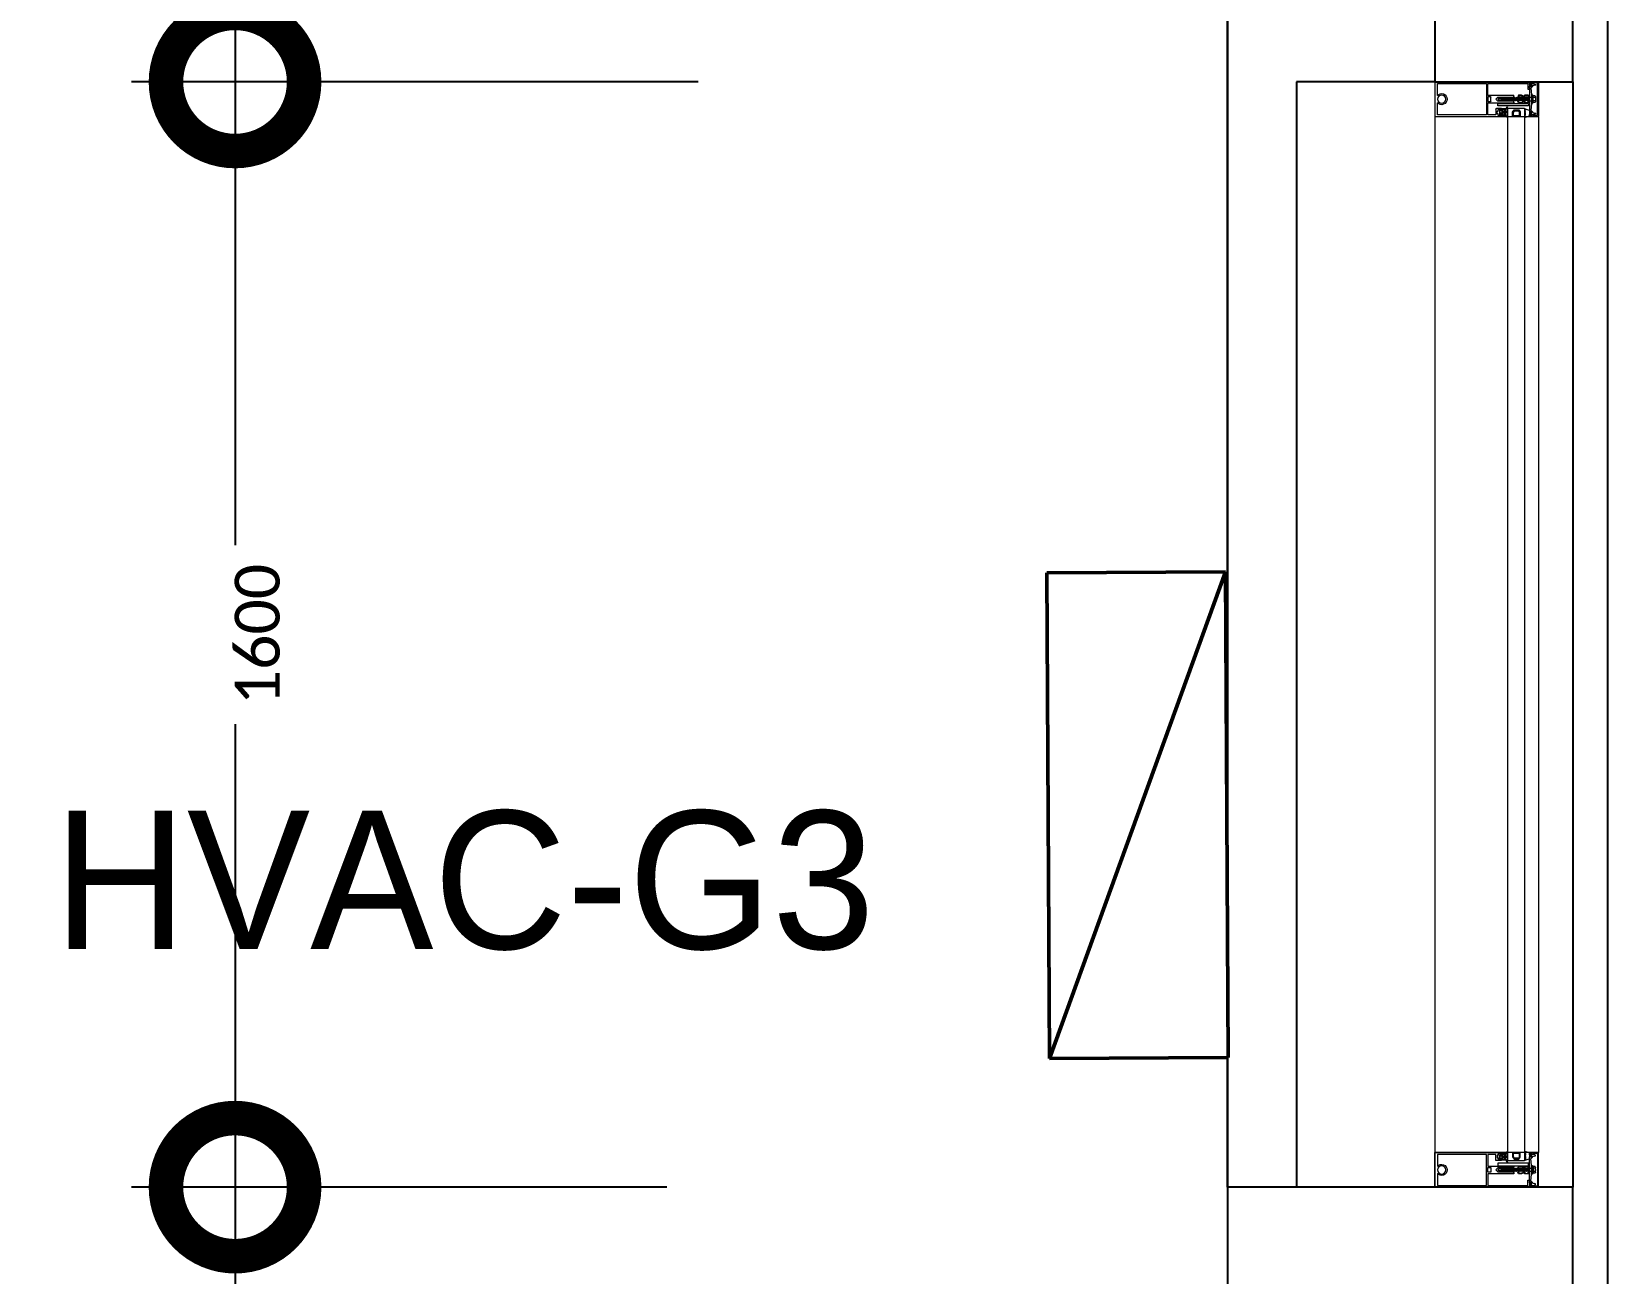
# Model space of a CAD drawing. Header units: metres. Extents: x 22.6 to 101.3, y 9.4 to 67.4.
# Drawn here: x 70.813 to 73.094, y 17.272 to 19.07 of the extents above; entities that cross this region are included whole.
import ezdxf

# ---------------------------------------------------------------- set-up
doc = ezdxf.new("R2010")
doc.units = ezdxf.units.M
doc.linetypes.add('ECG_Line-Ptrn-Sold', pattern=[9144.001, 9144, -0.001])
for name, color, linetype in [('00', 252, 'Continuous'), ('HVAC', 1, 'Continuous'), ('LIGHTING', 1, 'Continuous')]:
    doc.layers.add(name, color=color, linetype=linetype)
for name, color, linetype, lineweight in [('A-DIM', 7, 'Continuous', 5), ('A-ELEV', 1, 'ECG_Line-Ptrn-Sold', 9), ('A-HATCH', 1, 'Continuous', 9), ('A-WALL', 6, 'ECG_Line-Ptrn-Sold', 50), ('A-WIN', 4, 'ECG_Line-Ptrn-Sold', 5)]:
    doc.layers.add(name, color=color, linetype=linetype, lineweight=lineweight)
doc.styles.add('Calibri', font='calibri.ttf', dxfattribs={"height": 0.212639})
doc.dimstyles.new('ECG_Dimn-Detl-100', dxfattribs={"dimscale": 0.3048, "dimtxt": 0.25, "dimasz": 1.312336, "dimexe": 0.492126, "dimexo": 0.0625, "dimgap": 0, "dimtad": 1, "dimdec": 0, "dimlfac": 1000, "dimzin": 0, "dimdsep": 46, "dimtxsty": 'Calibri', "dimblk1": 'DOTSMALL', "dimblk2": 'DOTSMALL', "dimsah": 1, "dimcen": 0.09, "dimdle": 0.492126, "dimazin": 0, "dimtfac": 1, "dimtdec": 4, "dimtix": 1, "dimtmove": 0, "dimatfit": 3, "dimfxl": 0.492126, "dimfxlon": 1, "dimtvp": 1, "dimtolj": 1, "dimtzin": 0, "dimarcsym": 2})

# ---------------------------------------------------------------- blocks, each defined once
blk = doc.blocks.new('Rectangular Mullion - ECG-LEFT-END-MULION-DETAIL-2110308-GROUND FLOOR PLAN')
at = {"layer": 'A-ELEV'}
for p, q in [((72.8439, 18.9473), (72.8439, 17.4473)), ((72.9499, 18.9473), (72.9739, 18.9473)), ((72.9499, 17.4473), (72.9499, 18.9473)), ((72.9739, 18.9473), (72.9739, 17.4473)), ((72.9939, 18.9473), (72.9939, 17.4473)), ((72.9739, 17.4473), (72.9499, 17.4473))]:
    blk.add_line(p, q, dxfattribs=at)
blk = doc.blocks.new('Rectangular Mullion - ECG-RIGHT-END-MULION-PROFIL-1987638-GROUND FLOOR PLAN')
at = {"layer": 'A-HATCH'}
for p, q in [((-0.0299, 0.019), (-0.0299, 0.031)), ((-0.0049, 0.032), (-0.0289, 0.032)), ((-0.0284, 0.03), (-0.0284, 0.0245)), ((-0.0279, 0.0305), (-0.0049, 0.0305)), ((-0.0263, 0.028), (-0.0277, 0.0244)), ((-0.0252, 0.028), (-0.0263, 0.028)), ((-0.0243, 0.0236), (-0.0253, 0.0264)), ((-0.0246, 0.0266), (-0.0252, 0.028)), ((-0.0231, 0.0236), (-0.0243, 0.0236)), ((-0.0213, 0.0218), (-0.0231, 0.0236)), ((-0.0113, 0.0223), (-0.0113, 0.0234)), ((-0.0113, 0.0234), (0.0014, 0.0234)), ((-0.01, 0.0234), (-0.01, 0.0245)), ((-0.01, 0.0245), (0.0002, 0.0245)), ((0.0002, 0.0234), (-0.01, 0.0234)), ((-0.0096, 0.0275), (-0.0096, 0.0245)), ((-0.0015, 0.0277), (-0.0084, 0.0277)), ((-0.0072, 0.0275), (-0.0072, 0.0245)), ((0.0191, 0.032), (-0.0049, 0.032)), ((-0.0049, 0.0305), (0.0181, 0.0305)), ((-0.0027, 0.0275), (-0.0027, 0.0245)), ((-0.0003, 0.0275), (-0.0003, 0.0245)), ((0.0002, 0.0245), (0.0002, 0.0234)), ((0.0014, 0.0234), (0.0014, 0.0223)), ((0.0132, 0.0236), (0.0115, 0.0218)), ((0.0144, 0.0236), (0.0132, 0.0236)), ((0.0155, 0.0264), (0.0144, 0.0236)), ((0.0153, 0.028), (0.0148, 0.0266)), ((0.0165, 0.028), (0.0153, 0.028)), ((0.0178, 0.0244), (0.0165, 0.028)), ((0.0186, 0.03), (0.0186, 0.0245)), ((0.0201, 0.019), (0.0201, 0.031)), ((-0.0297, 0.0186), (-0.0315, 0.0129)), ((-0.0309, 0.0126), (-0.0292, 0.014)), ((-0.029, 0.019), (-0.0299, 0.019)), ((-0.0265, 0.019), (-0.0297, 0.019)), ((-0.0234, 0.0056), (-0.0292, 0.0056)), ((-0.0292, -0.0036), (-0.0292, 0.0056)), ((-0.0283, 0.004), (-0.0292, 0.004)), ((-0.0292, 0.004), (-0.0292, -0.0036)), ((-0.0284, 0.0225), (-0.029, 0.019)), ((-0.0282, 0.0224), (-0.0288, 0.019)), ((-0.0288, 0.019), (-0.0271, 0.019)), ((-0.0285, 0.0139), (-0.0282, 0.0126)), ((-0.0283, 0.0048), (-0.024, 0.0048)), ((-0.0283, 0.0048), (-0.0283, 0.004)), ((-0.024, 0.0048), (-0.0283, 0.0048)), ((-0.0277, 0.0126), (-0.0273, 0.0139)), ((-0.0273, 0.021), (-0.0263, 0.022)), ((-0.0273, 0.02), (-0.0273, 0.021)), ((-0.0265, 0.0213), (-0.0271, 0.0207)), ((-0.0267, 0.0139), (-0.0264, 0.0126)), ((-0.0265, 0.0203), (-0.0265, 0.019)), ((-0.0263, 0.022), (-0.0243, 0.022)), ((-0.0247, 0.0216), (-0.0258, 0.0216)), ((-0.0258, 0.0126), (-0.0255, 0.0139)), ((-0.0257, 0.0205), (-0.0257, 0.0185)), ((-0.025, 0.0139), (-0.0247, 0.0126)), ((-0.0247, 0.0185), (-0.0247, 0.0205)), ((-0.0243, 0.022), (-0.0233, 0.021)), ((-0.0241, 0.0126), (-0.0238, 0.0139)), ((-0.024, 0.0048), (-0.022, 0.0035)), ((-0.022, 0.0035), (-0.024, 0.0048)), ((-0.0233, 0.0207), (-0.0239, 0.0213)), ((-0.0239, 0.019), (-0.0239, 0.0203)), ((-0.0207, 0.019), (-0.0239, 0.019)), ((-0.0049, 0.019), (-0.0235, 0.019)), ((-0.0202, 0.0036), (-0.0234, 0.0056)), ((-0.0233, 0.021), (-0.0233, 0.02)), ((-0.0232, 0.0139), (-0.0228, 0.0126)), ((-0.0223, 0.0126), (-0.0219, 0.0139)), ((-0.022, 0.0035), (-0.022, -0.0032)), ((-0.022, -0.0032), (-0.022, 0.0035)), ((-0.0113, 0.022), (-0.0213, 0.021)), ((-0.0213, 0.021), (-0.0213, 0.0218)), ((-0.0213, 0.014), (-0.0196, 0.0126)), ((-0.019, 0.0129), (-0.0207, 0.0186)), ((-0.0202, -0.0031), (-0.0202, 0.0036)), ((-0.0202, -0.0012), (-0.0202, 0.0013)), ((-0.0145, 0.0175), (-0.0145, -0.0266)), ((-0.011, 0.0175), (-0.0145, 0.0175)), ((0.0014, 0.0223), (-0.0113, 0.0223)), ((-0.0049, 0.022), (-0.0113, 0.022)), ((-0.011, -0.0266), (-0.011, 0.0175)), ((-0.0079, 0.0183), (-0.0104, 0.0177)), ((-0.0104, 0.0177), (-0.0104, 0.0117)), ((-0.0086, 0.0117), (-0.0104, 0.0077)), ((-0.0104, 0.0117), (-0.0086, 0.0117)), ((-0.0104, 0.0077), (-0.0104, 0.0034)), ((-0.0104, 0.0034), (-0.0084, 0.0024)), ((-0.0098, 0.0167), (-0.0079, 0.0174)), ((-0.0098, 0.0127), (-0.0098, 0.0167)), ((-0.0079, 0.0122), (-0.0098, 0.0127)), ((-0.0096, 0.0069), (-0.0079, 0.0105)), ((-0.0096, 0.0041), (-0.0096, 0.0069)), ((-0.0084, 0.0035), (-0.0096, 0.0041)), ((-0.0084, 0.0024), (-0.0084, 0.0035)), ((-0.0079, 0.0174), (-0.0079, 0.0183)), ((-0.0079, 0.0105), (-0.0079, 0.0122)), ((-0.0077, 0.0177), (-0.0046, 0.0188)), ((-0.0022, 0.0175), (-0.0077, 0.0155)), ((-0.0022, 0.0154), (-0.0077, 0.0133)), ((-0.0022, 0.0132), (-0.0077, 0.0112)), ((-0.0022, 0.011), (-0.0077, 0.009)), ((-0.0022, 0.0096), (-0.0077, 0.0076)), ((-0.0022, 0.0074), (-0.0077, 0.0054)), ((-0.0022, 0.0052), (-0.0077, 0.0032)), ((-0.0022, 0.0031), (-0.0077, 0.0011)), ((-0.0022, 0.0007), (-0.0076, -0.0013)), ((-0.0073, 0.0181), (-0.0056, 0.0188)), ((-0.0056, 0.0188), (-0.0073, 0.0181)), ((-0.0027, 0.018), (-0.0073, 0.0159)), ((-0.0073, 0.0159), (-0.0027, 0.018)), ((-0.0027, 0.0158), (-0.0073, 0.0137)), ((-0.0073, 0.0137), (-0.0027, 0.0158)), ((-0.0027, 0.0136), (-0.0073, 0.0116)), ((-0.0073, 0.0116), (-0.0027, 0.0136)), ((-0.0027, 0.0114), (-0.0073, 0.0094)), ((-0.0073, 0.0094), (-0.0027, 0.0114)), ((-0.0027, 0.01), (-0.0073, 0.008)), ((-0.0073, 0.008), (-0.0027, 0.01)), ((-0.0027, 0.0079), (-0.0073, 0.0058)), ((-0.0073, 0.0058), (-0.0027, 0.0079)), ((-0.0027, 0.0057), (-0.0073, 0.0036)), ((-0.0073, 0.0036), (-0.0027, 0.0057)), ((-0.0027, 0.0035), (-0.0073, 0.0015)), ((-0.0073, 0.0015), (-0.0027, 0.0035)), ((-0.0027, 0.0012), (-0.0073, -0.0009)), ((-0.0073, -0.0009), (-0.0027, 0.0012)), ((-0.0072, 0.0223), (-0.0027, 0.0223)), ((-0.0072, 0.0188), (-0.0072, 0.0223)), ((-0.0072, 0.0188), (-0.0056, 0.0188)), ((-0.0027, 0.0188), (-0.0072, 0.0188)), ((-0.0027, 0.0171), (-0.0072, 0.0151)), ((-0.0072, 0.0151), (-0.003, 0.017)), ((-0.0027, 0.0149), (-0.0072, 0.0129)), ((-0.0072, 0.0129), (-0.003, 0.0148)), ((-0.0027, 0.0127), (-0.0072, 0.0107)), ((-0.0072, 0.0107), (-0.003, 0.0126)), ((-0.0027, 0.0106), (-0.0072, 0.0085)), ((-0.0072, 0.0085), (-0.003, 0.0104)), ((-0.0027, 0.0092), (-0.0072, 0.0071)), ((-0.0072, 0.0071), (-0.003, 0.009)), ((-0.0027, 0.007), (-0.0072, 0.005)), ((-0.0072, 0.005), (-0.003, 0.0068)), ((-0.0027, 0.0048), (-0.0072, 0.0028)), ((-0.0072, 0.0028), (-0.003, 0.0047)), ((-0.0027, 0.0026), (-0.0072, 0.0006)), ((-0.0072, 0.0006), (-0.003, 0.0025)), ((-0.0027, 0.0003), (-0.0072, -0.0017)), ((-0.0072, -0.0017), (-0.003, 0.0001)), ((-0.007, 0.0173), (-0.0037, 0.0188)), ((-0.0037, 0.0188), (-0.007, 0.0173)), ((-0.0056, 0.0188), (-0.0046, 0.0188)), ((0.0015, 0.022), (-0.0049, 0.022)), ((0.0137, 0.019), (-0.0049, 0.019)), ((-0.0046, 0.0188), (-0.0037, 0.0188)), ((-0.0037, 0.0188), (-0.0027, 0.0188)), ((-0.0027, 0.0223), (-0.0027, 0.0188)), ((-0.0018, 0.0174), (-0.0018, 0.0183)), ((-0.0018, 0.0183), (0.0007, 0.0177)), ((0.0001, 0.0167), (-0.0018, 0.0174)), ((-0.0018, 0.0122), (0.0001, 0.0127)), ((-0.0018, 0.0105), (-0.0018, 0.0122)), ((-0.0001, 0.0069), (-0.0018, 0.0105)), ((-0.0014, 0.0035), (-0.0001, 0.0041)), ((-0.0014, 0.0024), (-0.0014, 0.0035)), ((0.0007, 0.0034), (-0.0014, 0.0024)), ((-0.0011, 0.0117), (0.0007, 0.0077)), ((0.0007, 0.0117), (-0.0011, 0.0117)), ((-0.0001, 0.0041), (-0.0001, 0.0069)), ((0.0001, 0.0127), (0.0001, 0.0167)), ((0.0007, 0.0177), (0.0007, 0.0117)), ((0.0007, 0.0077), (0.0007, 0.0034)), ((0.0115, 0.021), (0.0015, 0.022)), ((0.0098, 0.0167), (0.0098, 0.019)), ((0.0176, 0.0167), (0.0098, 0.0167)), ((0.0109, 0.019), (0.0141, 0.019)), ((0.0115, 0.0218), (0.0115, 0.021)), ((0.0145, 0.022), (0.0135, 0.021)), ((0.0135, 0.0207), (0.0141, 0.0213)), ((0.0135, 0.021), (0.0135, 0.02)), ((0.0141, 0.019), (0.0141, 0.0203)), ((0.0165, 0.022), (0.0145, 0.022)), ((0.0148, 0.0216), (0.0159, 0.0216)), ((0.0149, 0.0185), (0.0149, 0.0205)), ((0.0159, 0.0205), (0.0159, 0.0185)), ((0.0175, 0.021), (0.0165, 0.022)), ((0.0167, 0.0213), (0.0172, 0.0207)), ((0.0167, 0.0203), (0.0167, 0.019)), ((0.0167, 0.019), (0.0199, 0.019)), ((0.0175, 0.02), (0.0175, 0.021)), ((0.019, 0.019), (0.0176, 0.019)), ((0.0176, -0.041), (0.0176, 0.0167)), ((0.0184, 0.0224), (0.019, 0.019)), ((0.0185, 0.0225), (0.0192, 0.019)), ((0.0192, 0.019), (0.0201, 0.019)), ((0.0201, 0.019), (0.0201, -0.118)), ((-0.0304, -0.0129), (-0.0312, -0.0136)), ((-0.0295, -0.0142), (-0.0309, -0.0128)), ((-0.0299, -0.0213), (-0.0276, -0.0213)), ((-0.0299, -0.118), (-0.0299, -0.0213)), ((-0.0289, -0.0135), (-0.0295, -0.0142)), ((-0.0292, -0.0036), (-0.0292, -0.0053)), ((-0.0283, -0.0036), (-0.0292, -0.0036)), ((-0.0292, -0.0036), (-0.0283, -0.0036)), ((-0.0292, -0.0053), (-0.0238, -0.0053)), ((-0.027, -0.0198), (-0.0285, -0.0213)), ((-0.0284, -0.0152), (-0.0277, -0.0145)), ((-0.0261, -0.0151), (-0.0284, -0.0175)), ((-0.0284, -0.0152), (-0.0269, -0.0168)), ((-0.0284, -0.0213), (-0.0284, -0.0152)), ((-0.0284, -0.0175), (-0.0276, -0.0183)), ((-0.0276, -0.0183), (-0.0284, -0.0191)), ((-0.0284, -0.0191), (-0.025, -0.0225)), ((-0.0269, -0.0213), (-0.0284, -0.0213)), ((-0.0284, -0.0225), (-0.0284, -0.0263)), ((-0.0269, -0.0225), (-0.0284, -0.0225)), ((-0.0283, -0.0044), (-0.0283, -0.0036)), ((-0.0283, -0.0036), (-0.0283, -0.0044)), ((-0.024, -0.0044), (-0.0283, -0.0044)), ((-0.0283, -0.0044), (-0.024, -0.0044)), ((-0.0278, -0.0225), (-0.0269, -0.0225)), ((-0.0269, -0.0241), (-0.0278, -0.0225)), ((-0.0276, -0.0196), (-0.0276, -0.0171)), ((-0.0276, -0.0213), (-0.0269, -0.022)), ((-0.0274, -0.0225), (-0.0258, -0.0241)), ((-0.0273, -0.0168), (-0.0249, -0.0168)), ((-0.0248, -0.0198), (-0.0273, -0.0198)), ((-0.0272, -0.0151), (-0.0254, -0.0151)), ((-0.0269, -0.022), (-0.0248, -0.0198)), ((-0.0269, -0.0225), (-0.0269, -0.0213)), ((-0.025, -0.0225), (-0.0267, -0.0241)), ((-0.0258, -0.0151), (-0.0228, -0.0181)), ((-0.0229, -0.0141), (-0.0256, -0.0168)), ((-0.0255, -0.0198), (-0.0241, -0.0213)), ((-0.0225, -0.0168), (-0.025, -0.0144)), ((-0.0217, -0.0151), (-0.0246, -0.018)), ((-0.0246, -0.0171), (-0.0246, -0.0196)), ((-0.0246, -0.0185), (-0.0214, -0.0217)), ((-0.0241, -0.0213), (-0.0226, -0.0198)), ((-0.022, -0.0032), (-0.024, -0.0044)), ((-0.024, -0.0044), (-0.022, -0.0032)), ((-0.0238, -0.0053), (-0.0202, -0.0031)), ((-0.0221, -0.0151), (-0.0232, -0.0139)), ((-0.0228, -0.0171), (-0.0228, -0.0196)), ((-0.0226, -0.0198), (-0.0201, -0.0198)), ((-0.0201, -0.0168), (-0.0225, -0.0168)), ((-0.0204, -0.0198), (-0.0223, -0.0217)), ((-0.0207, -0.0225), (-0.0223, -0.0241)), ((-0.0202, -0.0151), (-0.0221, -0.0151)), ((-0.022, -0.0151), (-0.0203, -0.0168)), ((-0.0214, -0.022), (-0.0207, -0.0213)), ((-0.0214, -0.0213), (-0.0214, -0.0225)), ((-0.019, -0.0213), (-0.0214, -0.0213)), ((-0.0199, -0.0225), (-0.0214, -0.0225)), ((-0.0206, -0.0225), (-0.0214, -0.0241)), ((-0.0214, -0.0225), (-0.0207, -0.0225)), ((-0.0174, -0.013), (-0.0213, -0.0168)), ((-0.0197, -0.0213), (-0.0211, -0.0198)), ((-0.0207, -0.0213), (-0.0184, -0.0213)), ((-0.0201, -0.0149), (-0.019, -0.016)), ((-0.0199, -0.0263), (-0.0199, -0.0225)), ((-0.019, -0.0167), (-0.0198, -0.0176)), ((-0.0198, -0.0196), (-0.0198, -0.0171)), ((-0.0198, -0.0173), (-0.019, -0.0182)), ((-0.019, -0.0184), (-0.0198, -0.0192)), ((-0.0198, -0.0189), (-0.019, -0.0198)), ((-0.019, -0.0205), (-0.0197, -0.0213)), ((-0.019, -0.0138), (-0.0183, -0.0145)), ((-0.019, -0.0151), (-0.019, -0.0213)), ((-0.0184, -0.0213), (-0.0184, -0.0288)), ((-0.0168, -0.0138), (-0.0174, -0.013)), ((-0.009, -0.0033), (-0.0104, -0.0033)), ((-0.0104, -0.0033), (-0.0088, -0.0033)), ((-0.0104, -0.041), (-0.0104, -0.0033)), ((-0.0088, -0.0033), (-0.0078, -0.0043)), ((-0.0022, -0.0036), (-0.0078, -0.0057)), ((-0.0078, -0.0043), (-0.0078, -0.0266)), ((-0.0022, -0.0071), (-0.0078, -0.0092)), ((-0.0022, -0.0093), (-0.0078, -0.0113)), ((-0.0022, -0.0115), (-0.0078, -0.0135)), ((-0.0022, -0.0137), (-0.0078, -0.0157)), ((-0.0022, -0.0158), (-0.0078, -0.0179)), ((-0.0022, -0.018), (-0.0078, -0.02)), ((-0.0023, -0.0015), (-0.0077, -0.0035)), ((-0.0027, -0.001), (-0.0073, -0.0031)), ((-0.0073, -0.0031), (-0.0027, -0.001)), ((-0.0027, -0.0032), (-0.0073, -0.0053)), ((-0.0073, -0.0053), (-0.0027, -0.0032)), ((-0.0073, -0.0074), (-0.0027, -0.0054)), ((-0.0027, -0.0054), (-0.0073, -0.0074)), ((-0.0027, -0.0067), (-0.0073, -0.0087)), ((-0.0073, -0.0087), (-0.0027, -0.0067)), ((-0.0027, -0.0089), (-0.0073, -0.0109)), ((-0.0073, -0.0109), (-0.0027, -0.0089)), ((-0.0027, -0.011), (-0.0073, -0.0131)), ((-0.0073, -0.0131), (-0.0027, -0.011)), ((-0.0027, -0.0132), (-0.0073, -0.0153)), ((-0.0073, -0.0153), (-0.0027, -0.0132)), ((-0.0027, -0.0154), (-0.0073, -0.0174)), ((-0.0073, -0.0174), (-0.0027, -0.0154)), ((-0.0027, -0.0176), (-0.0073, -0.0196)), ((-0.0073, -0.0196), (-0.0027, -0.0176)), ((-0.0027, -0.0019), (-0.0072, -0.0039)), ((-0.0072, -0.0039), (-0.003, -0.002)), ((-0.0027, -0.0041), (-0.0072, -0.0061)), ((-0.0072, -0.0061), (-0.0031, -0.0042)), ((-0.0027, -0.0054), (-0.0072, -0.0074)), ((-0.0072, -0.0074), (-0.003, -0.0055)), ((-0.0027, -0.0076), (-0.0072, -0.0096)), ((-0.0072, -0.0096), (-0.003, -0.0077)), ((-0.0027, -0.0097), (-0.0072, -0.0118)), ((-0.0072, -0.0118), (-0.003, -0.0099)), ((-0.0027, -0.0119), (-0.0072, -0.0139)), ((-0.0072, -0.0139), (-0.003, -0.012)), ((-0.0027, -0.0141), (-0.0072, -0.0161)), ((-0.0072, -0.0161), (-0.003, -0.0142)), ((-0.0027, -0.0163), (-0.0072, -0.0183)), ((-0.0072, -0.0183), (-0.003, -0.0164)), ((-0.0027, -0.0184), (-0.0072, -0.0205)), ((-0.0072, -0.0205), (-0.0032, -0.0186)), ((-0.0069, -0.0216), (-0.0027, -0.0197)), ((-0.0027, -0.0197), (-0.0069, -0.0216)), ((-0.0067, -0.0218), (-0.0067, -0.0249)), ((-0.0022, -0.0202), (-0.0066, -0.0218)), ((-0.0066, -0.0218), (-0.0053, -0.0218)), ((-0.0053, -0.0218), (-0.0027, -0.0206)), ((-0.0053, -0.0218), (-0.003, -0.0207)), ((-0.003, -0.0218), (-0.0053, -0.0218)), ((-0.003, -0.0249), (-0.003, -0.0218)), ((-0.0019, -0.0042), (-0.001, -0.0033)), ((-0.0019, -0.0266), (-0.0019, -0.0042)), ((-0.001, -0.0033), (0.0006, -0.0033)), ((0, -0.0033), (-0.001, -0.0033)), ((-0.001, -0.0033), (0.0006, -0.0033)), ((0.0006, -0.0033), (0.0006, -0.041)), ((-0.0284, -0.0263), (-0.0262, -0.0263)), ((-0.0274, -0.0298), (-0.0274, -0.041)), ((-0.0194, -0.0298), (-0.0274, -0.0298)), ((-0.0274, -0.041), (-0.0104, -0.041)), ((-0.0274, -0.043), (-0.0274, -0.114)), ((0.0176, -0.043), (-0.0274, -0.043)), ((-0.0243, -0.0241), (-0.0269, -0.0241)), ((-0.0262, -0.0263), (-0.0262, -0.0278)), ((-0.0262, -0.0278), (-0.0222, -0.0278)), ((-0.0247, -0.023), (-0.0236, -0.0241)), ((-0.0234, -0.023), (-0.0245, -0.0241)), ((-0.0214, -0.0241), (-0.0243, -0.0241)), ((-0.0225, -0.023), (-0.0214, -0.0241)), ((-0.0222, -0.0263), (-0.0199, -0.0263)), ((-0.0222, -0.0278), (-0.0222, -0.0263)), ((-0.0145, -0.0266), (-0.011, -0.0266)), ((-0.0084, -0.041), (-0.0084, -0.0372)), ((-0.0049, -0.041), (-0.0084, -0.041)), ((-0.0079, -0.0367), (-0.0019, -0.0367)), ((-0.0078, -0.0266), (-0.0049, -0.0295)), ((-0.0067, -0.0249), (-0.0049, -0.0266)), ((-0.0049, -0.0266), (-0.003, -0.0249)), ((-0.0049, -0.0295), (-0.0019, -0.0266)), ((-0.0014, -0.041), (-0.0049, -0.041)), ((-0.0014, -0.0372), (-0.0014, -0.041)), ((0.0006, -0.041), (0.0176, -0.041)), ((0.0176, -0.114), (0.0176, -0.043)), ((-0.0274, -0.114), (-0.0102, -0.114)), ((0.0003, -0.114), (0.0176, -0.114)), ((0.0201, -0.118), (-0.0299, -0.118))]:
    blk.add_line(p, q, dxfattribs=at)
blk.add_circle((-0.0049, -0.108), 0.006, dxfattribs=at)
for centre, radius, start, end in [((-0.0289, 0.031), 0.001, 90, 180), ((-0.0289, 0.031), 0.001, 90, 180), ((-0.0279, 0.03), 0.0005, 90, 180), ((-0.0284, 0.0235), 0.001, 270.9838, 90), ((-0.0283, 0.0235), 0.0011, 275.2327, 53.27), ((-0.0084, 0.0241), 0.00359, 70.3614, 109.6386), ((-0.0049, 0.0157), 0.012, 79.2883, 100.7117), ((-0.0015, 0.0241), 0.00359, 70.3614, 109.6386), ((0.0185, 0.0235), 0.0011, 126.73, 264.7673), ((0.0186, 0.0235), 0.001, 90, 269.0162), ((0.0181, 0.03), 0.0005, 0, 90), ((0.0191, 0.031), 0.001, 0, 90), ((0.0191, 0.031), 0.001, 0, 90), ((-0.0258, 0.0206), 0.001, 90, 135), ((-0.0247, 0.0206), 0.001, 45, 90), ((0.0148, 0.0206), 0.001, 90, 135), ((0.0159, 0.0206), 0.001, 45, 90), ((-0.0317, -0.018), 0.0044, 40.1603, 86.9533), ((-0.0315, -0.018), 0.00517, 33.5368, 87.4446), ((-0.0237, -0.0155), 0.00171, 90, 164.9371), ((-0.0237, -0.0155), 0.00171, 15.0629, 90), ((-0.0159, -0.018), 0.00517, 90.2452, 146.4632), ((-0.0157, -0.018), 0.0044, 93.0467, 138.4555), ((-0.0005, -0.0259), 0.00439, 124.4715, 188.599), ((-0.0194, -0.0288), 0.001, 270, 0), ((-0.0079, -0.0372), 0.0005, 90, 180), ((-0.0019, -0.0372), 0.0005, 360, 90), ((-0.0049, -0.108), 0.008, 311.4096, 228.5904)]:
    blk.add_arc(centre, radius, start, end, dxfattribs=at)
blk = doc.blocks.new('Rectangular Mullion - ECG-RIGHT-END-MULION-DETAIL-3268372-GROUND FLOOR PLAN')
at = {"layer": 'A-WIN'}
for p, q in [((-0.05, 0.012), (-0.05, 0.032)), ((-0.05, 0.032), (0, 0.032)), ((0, 0.032), (0, -0.118)), ((-0.038, 0.012), (-0.05, 0.012)), ((-0.038, -0.012), (-0.038, 0.012)), ((-0.05, -0.118), (-0.05, -0.012)), ((-0.05, -0.012), (-0.038, -0.012)), ((0, -0.118), (-0.05, -0.118))]:
    blk.add_line(p, q, dxfattribs=at)
blk = doc.blocks.new('Rectangular Mullion - ECG-LEFT-END-MULION-PROFIL-1987639-GROUND FLOOR PLAN')
at = {"layer": 'A-HATCH'}
for p, q in [((-0.0201, 0.019), (-0.0201, 0.031)), ((-0.0191, 0.032), (0.0049, 0.032)), ((-0.0186, 0.03), (-0.0186, 0.0245)), ((0.0049, 0.0305), (-0.0181, 0.0305)), ((-0.0178, 0.0244), (-0.0165, 0.028)), ((-0.0165, 0.028), (-0.0153, 0.028)), ((-0.0155, 0.0264), (-0.0144, 0.0236)), ((-0.0153, 0.028), (-0.0148, 0.0266)), ((-0.0144, 0.0236), (-0.0132, 0.0236)), ((-0.0132, 0.0236), (-0.0115, 0.0218)), ((-0.0014, 0.0234), (-0.0014, 0.0223)), ((0.0113, 0.0234), (-0.0014, 0.0234)), ((-0.0002, 0.0245), (-0.0002, 0.0234)), ((0.01, 0.0245), (-0.0002, 0.0245)), ((-0.0002, 0.0234), (0.01, 0.0234)), ((0.0003, 0.0275), (0.0003, 0.0245)), ((0.0015, 0.0277), (0.0084, 0.0277)), ((0.0027, 0.0275), (0.0027, 0.0245)), ((0.0049, 0.032), (0.0289, 0.032)), ((0.0279, 0.0305), (0.0049, 0.0305)), ((0.0072, 0.0275), (0.0072, 0.0245)), ((0.0096, 0.0275), (0.0096, 0.0245)), ((0.01, 0.0234), (0.01, 0.0245)), ((0.0113, 0.0223), (0.0113, 0.0234)), ((0.0213, 0.0218), (0.0231, 0.0236)), ((0.0231, 0.0236), (0.0243, 0.0236)), ((0.0243, 0.0236), (0.0253, 0.0264)), ((0.0246, 0.0266), (0.0252, 0.028)), ((0.0252, 0.028), (0.0263, 0.028)), ((0.0263, 0.028), (0.0277, 0.0244)), ((0.0284, 0.03), (0.0284, 0.0245)), ((0.0299, 0.019), (0.0299, 0.031)), ((-0.0192, 0.019), (-0.0201, 0.019)), ((-0.0201, 0.019), (-0.0201, -0.118)), ((-0.0167, 0.019), (-0.0199, 0.019)), ((-0.0185, 0.0225), (-0.0192, 0.019)), ((-0.0184, 0.0224), (-0.019, 0.019)), ((-0.019, 0.019), (-0.0176, 0.019)), ((-0.0176, 0.0167), (-0.0098, 0.0167)), ((-0.0176, -0.041), (-0.0176, 0.0167)), ((-0.0175, 0.021), (-0.0165, 0.022)), ((-0.0175, 0.02), (-0.0175, 0.021)), ((-0.0167, 0.0213), (-0.0172, 0.0207)), ((-0.0167, 0.0203), (-0.0167, 0.019)), ((-0.0165, 0.022), (-0.0145, 0.022)), ((-0.0148, 0.0216), (-0.0159, 0.0216)), ((-0.0159, 0.0205), (-0.0159, 0.0185)), ((-0.0149, 0.0185), (-0.0149, 0.0205)), ((-0.0145, 0.022), (-0.0135, 0.021)), ((-0.0135, 0.0207), (-0.0141, 0.0213)), ((-0.0141, 0.019), (-0.0141, 0.0203)), ((-0.0109, 0.019), (-0.0141, 0.019)), ((-0.0137, 0.019), (0.0049, 0.019)), ((-0.0135, 0.021), (-0.0135, 0.02)), ((-0.0115, 0.021), (-0.0015, 0.022)), ((-0.0115, 0.0218), (-0.0115, 0.021)), ((-0.0098, 0.0167), (-0.0098, 0.019)), ((-0.0015, 0.022), (0.0049, 0.022)), ((-0.0014, 0.0223), (0.0113, 0.0223)), ((0.0018, 0.0183), (-0.0007, 0.0177)), ((-0.0007, 0.0177), (-0.0007, 0.0117)), ((0.0011, 0.0117), (-0.0007, 0.0077)), ((-0.0007, 0.0117), (0.0011, 0.0117)), ((-0.0007, 0.0077), (-0.0007, 0.0034)), ((-0.0007, 0.0034), (0.0014, 0.0024)), ((-0.0001, 0.0167), (0.0018, 0.0174)), ((-0.0001, 0.0127), (-0.0001, 0.0167)), ((0.0018, 0.0122), (-0.0001, 0.0127)), ((0.0001, 0.0069), (0.0018, 0.0105)), ((0.0001, 0.0041), (0.0001, 0.0069)), ((0.0014, 0.0035), (0.0001, 0.0041)), ((0.0014, 0.0024), (0.0014, 0.0035)), ((0.0018, 0.0174), (0.0018, 0.0183)), ((0.0018, 0.0105), (0.0018, 0.0122)), ((0.0022, 0.0175), (0.0077, 0.0155)), ((0.0022, 0.0154), (0.0077, 0.0133)), ((0.0022, 0.0132), (0.0077, 0.0112)), ((0.0022, 0.011), (0.0077, 0.009)), ((0.0022, 0.0096), (0.0077, 0.0076)), ((0.0022, 0.0074), (0.0077, 0.0054)), ((0.0022, 0.0052), (0.0077, 0.0032)), ((0.0022, 0.0031), (0.0077, 0.0011)), ((0.0022, 0.0007), (0.0076, -0.0013)), ((0.0027, 0.0223), (0.0027, 0.0188)), ((0.0072, 0.0223), (0.0027, 0.0223)), ((0.0027, 0.0188), (0.0072, 0.0188)), ((0.0037, 0.0188), (0.0027, 0.0188)), ((0.0027, 0.018), (0.0073, 0.0159)), ((0.0073, 0.0159), (0.0027, 0.018)), ((0.0027, 0.0171), (0.0072, 0.0151)), ((0.0027, 0.0158), (0.0073, 0.0137)), ((0.0073, 0.0137), (0.0027, 0.0158)), ((0.0027, 0.0149), (0.0072, 0.0129)), ((0.0027, 0.0136), (0.0073, 0.0116)), ((0.0073, 0.0116), (0.0027, 0.0136)), ((0.0027, 0.0127), (0.0072, 0.0107)), ((0.0027, 0.0114), (0.0073, 0.0094)), ((0.0073, 0.0094), (0.0027, 0.0114)), ((0.0027, 0.0106), (0.0072, 0.0085)), ((0.0027, 0.01), (0.0073, 0.008)), ((0.0073, 0.008), (0.0027, 0.01)), ((0.0027, 0.0092), (0.0072, 0.0071)), ((0.0027, 0.0079), (0.0073, 0.0058)), ((0.0073, 0.0058), (0.0027, 0.0079)), ((0.0027, 0.007), (0.0072, 0.005)), ((0.0027, 0.0057), (0.0073, 0.0036)), ((0.0073, 0.0036), (0.0027, 0.0057)), ((0.0027, 0.0048), (0.0072, 0.0028)), ((0.0027, 0.0035), (0.0073, 0.0015)), ((0.0073, 0.0015), (0.0027, 0.0035)), ((0.0027, 0.0026), (0.0072, 0.0006)), ((0.0027, 0.0012), (0.0073, -0.0009)), ((0.0073, -0.0009), (0.0027, 0.0012)), ((0.0027, 0.0003), (0.0072, -0.0017)), ((0.0072, 0.0151), (0.003, 0.017)), ((0.0072, 0.0129), (0.003, 0.0148)), ((0.0072, 0.0107), (0.003, 0.0126)), ((0.0072, 0.0085), (0.003, 0.0104)), ((0.0072, 0.0071), (0.003, 0.009)), ((0.0072, 0.005), (0.003, 0.0068)), ((0.0072, 0.0028), (0.003, 0.0047)), ((0.0072, 0.0006), (0.003, 0.0025)), ((0.0072, -0.0017), (0.003, 0.0001)), ((0.007, 0.0173), (0.0037, 0.0188)), ((0.0037, 0.0188), (0.007, 0.0173)), ((0.0046, 0.0188), (0.0037, 0.0188)), ((0.0056, 0.0188), (0.0046, 0.0188)), ((0.0077, 0.0177), (0.0046, 0.0188)), ((0.0049, 0.022), (0.0113, 0.022)), ((0.0049, 0.019), (0.0235, 0.019)), ((0.0073, 0.0181), (0.0056, 0.0188)), ((0.0056, 0.0188), (0.0073, 0.0181)), ((0.0072, 0.0188), (0.0056, 0.0188)), ((0.0072, 0.0188), (0.0072, 0.0223)), ((0.0079, 0.0174), (0.0079, 0.0183)), ((0.0079, 0.0183), (0.0104, 0.0177)), ((0.0098, 0.0167), (0.0079, 0.0174)), ((0.0079, 0.0122), (0.0098, 0.0127)), ((0.0079, 0.0105), (0.0079, 0.0122)), ((0.0096, 0.0069), (0.0079, 0.0105)), ((0.0084, 0.0035), (0.0096, 0.0041)), ((0.0084, 0.0024), (0.0084, 0.0035)), ((0.0104, 0.0034), (0.0084, 0.0024)), ((0.0086, 0.0117), (0.0104, 0.0077)), ((0.0104, 0.0117), (0.0086, 0.0117)), ((0.0096, 0.0041), (0.0096, 0.0069)), ((0.0098, 0.0127), (0.0098, 0.0167)), ((0.0104, 0.0177), (0.0104, 0.0117)), ((0.0104, 0.0077), (0.0104, 0.0034)), ((0.011, 0.0175), (0.0145, 0.0175)), ((0.011, -0.0266), (0.011, 0.0175)), ((0.0113, 0.022), (0.0213, 0.021)), ((0.0145, 0.0175), (0.0145, -0.0266)), ((0.019, 0.0129), (0.0207, 0.0186)), ((0.0213, 0.014), (0.0196, 0.0126)), ((0.0202, 0.0036), (0.0234, 0.0056)), ((0.0202, -0.0031), (0.0202, 0.0036)), ((0.0202, -0.0012), (0.0202, 0.0013)), ((0.0207, 0.019), (0.0239, 0.019)), ((0.0213, 0.021), (0.0213, 0.0218)), ((0.0223, 0.0126), (0.0219, 0.0139)), ((0.024, 0.0048), (0.022, 0.0035)), ((0.022, 0.0035), (0.024, 0.0048)), ((0.022, 0.0035), (0.022, -0.0032)), ((0.022, -0.0032), (0.022, 0.0035)), ((0.0232, 0.0139), (0.0228, 0.0126)), ((0.0243, 0.022), (0.0233, 0.021)), ((0.0233, 0.0207), (0.0239, 0.0213)), ((0.0233, 0.021), (0.0233, 0.02)), ((0.0234, 0.0056), (0.0292, 0.0056)), ((0.0241, 0.0126), (0.0238, 0.0139)), ((0.0239, 0.019), (0.0239, 0.0203)), ((0.0283, 0.0048), (0.024, 0.0048)), ((0.024, 0.0048), (0.0283, 0.0048)), ((0.0263, 0.022), (0.0243, 0.022)), ((0.0247, 0.0216), (0.0258, 0.0216)), ((0.0247, 0.0185), (0.0247, 0.0205)), ((0.025, 0.0139), (0.0247, 0.0126)), ((0.0258, 0.0126), (0.0255, 0.0139)), ((0.0257, 0.0205), (0.0257, 0.0185)), ((0.0273, 0.021), (0.0263, 0.022)), ((0.0267, 0.0139), (0.0264, 0.0126)), ((0.0265, 0.0213), (0.0271, 0.0207)), ((0.0265, 0.0203), (0.0265, 0.019)), ((0.0265, 0.019), (0.0297, 0.019)), ((0.0288, 0.019), (0.0271, 0.019)), ((0.0273, 0.02), (0.0273, 0.021)), ((0.0277, 0.0126), (0.0273, 0.0139)), ((0.0282, 0.0224), (0.0288, 0.019)), ((0.0285, 0.0139), (0.0282, 0.0126)), ((0.0283, 0.0048), (0.0283, 0.004)), ((0.0283, 0.004), (0.0292, 0.004)), ((0.0284, 0.0225), (0.029, 0.019)), ((0.029, 0.019), (0.0299, 0.019)), ((0.0309, 0.0126), (0.0292, 0.014)), ((0.0292, -0.0036), (0.0292, 0.0056)), ((0.0292, 0.004), (0.0292, -0.0036)), ((0.0297, 0.0186), (0.0315, 0.0129)), ((0.001, -0.0033), (-0.0006, -0.0033)), ((-0.0006, -0.0033), (-0.0006, -0.041)), ((0.001, -0.0033), (-0.0006, -0.0033)), ((0, -0.0033), (0.001, -0.0033)), ((0.0019, -0.0042), (0.001, -0.0033)), ((0.0019, -0.0266), (0.0019, -0.0042)), ((0.0022, -0.0036), (0.0078, -0.0057)), ((0.0022, -0.0071), (0.0078, -0.0092)), ((0.0022, -0.0093), (0.0078, -0.0113)), ((0.0022, -0.0115), (0.0078, -0.0135)), ((0.0022, -0.0137), (0.0078, -0.0157)), ((0.0022, -0.0158), (0.0078, -0.0179)), ((0.0022, -0.018), (0.0078, -0.02)), ((0.0022, -0.0202), (0.0066, -0.0218)), ((0.0023, -0.0015), (0.0077, -0.0035)), ((0.0027, -0.001), (0.0073, -0.0031)), ((0.0073, -0.0031), (0.0027, -0.001)), ((0.0027, -0.0019), (0.0072, -0.0039)), ((0.0027, -0.0032), (0.0073, -0.0053)), ((0.0073, -0.0053), (0.0027, -0.0032)), ((0.0027, -0.0041), (0.0072, -0.0061)), ((0.0027, -0.0054), (0.0072, -0.0074)), ((0.0073, -0.0074), (0.0027, -0.0054)), ((0.0027, -0.0054), (0.0073, -0.0074)), ((0.0027, -0.0067), (0.0073, -0.0087)), ((0.0073, -0.0087), (0.0027, -0.0067)), ((0.0027, -0.0076), (0.0072, -0.0096)), ((0.0027, -0.0089), (0.0073, -0.0109)), ((0.0073, -0.0109), (0.0027, -0.0089)), ((0.0027, -0.0097), (0.0072, -0.0118)), ((0.0027, -0.011), (0.0073, -0.0131)), ((0.0073, -0.0131), (0.0027, -0.011)), ((0.0027, -0.0119), (0.0072, -0.0139)), ((0.0027, -0.0132), (0.0073, -0.0153)), ((0.0073, -0.0153), (0.0027, -0.0132)), ((0.0027, -0.0141), (0.0072, -0.0161)), ((0.0027, -0.0154), (0.0073, -0.0174)), ((0.0073, -0.0174), (0.0027, -0.0154)), ((0.0027, -0.0163), (0.0072, -0.0183)), ((0.0027, -0.0176), (0.0073, -0.0196)), ((0.0073, -0.0196), (0.0027, -0.0176)), ((0.0027, -0.0184), (0.0072, -0.0205)), ((0.0069, -0.0216), (0.0027, -0.0197)), ((0.0027, -0.0197), (0.0069, -0.0216)), ((0.0053, -0.0218), (0.0027, -0.0206)), ((0.0072, -0.0039), (0.003, -0.002)), ((0.0072, -0.0074), (0.003, -0.0055)), ((0.0072, -0.0096), (0.003, -0.0077)), ((0.0072, -0.0118), (0.003, -0.0099)), ((0.0072, -0.0139), (0.003, -0.012)), ((0.0072, -0.0161), (0.003, -0.0142)), ((0.0072, -0.0183), (0.003, -0.0164)), ((0.0053, -0.0218), (0.003, -0.0207)), ((0.003, -0.0218), (0.0053, -0.0218)), ((0.003, -0.0249), (0.003, -0.0218)), ((0.0072, -0.0061), (0.0031, -0.0042)), ((0.0072, -0.0205), (0.0032, -0.0186)), ((0.0066, -0.0218), (0.0053, -0.0218)), ((0.0067, -0.0218), (0.0067, -0.0249)), ((0.0088, -0.0033), (0.0078, -0.0043)), ((0.0078, -0.0043), (0.0078, -0.0266)), ((0.0104, -0.0033), (0.0088, -0.0033)), ((0.009, -0.0033), (0.0104, -0.0033)), ((0.0104, -0.041), (0.0104, -0.0033)), ((0.0168, -0.0138), (0.0174, -0.013)), ((0.0174, -0.013), (0.0213, -0.0168)), ((0.019, -0.0138), (0.0183, -0.0145)), ((0.0184, -0.0213), (0.0184, -0.0288)), ((0.0207, -0.0213), (0.0184, -0.0213)), ((0.0201, -0.0149), (0.019, -0.016)), ((0.019, -0.0151), (0.019, -0.0213)), ((0.019, -0.0167), (0.0198, -0.0176)), ((0.0198, -0.0173), (0.019, -0.0182)), ((0.019, -0.0184), (0.0198, -0.0192)), ((0.0198, -0.0189), (0.019, -0.0198)), ((0.019, -0.0205), (0.0197, -0.0213)), ((0.019, -0.0213), (0.0214, -0.0213)), ((0.0197, -0.0213), (0.0211, -0.0198)), ((0.0198, -0.0196), (0.0198, -0.0171)), ((0.0199, -0.0225), (0.0214, -0.0225)), ((0.0199, -0.0263), (0.0199, -0.0225)), ((0.0201, -0.0168), (0.0225, -0.0168)), ((0.0226, -0.0198), (0.0201, -0.0198)), ((0.0238, -0.0053), (0.0202, -0.0031)), ((0.0202, -0.0151), (0.0221, -0.0151)), ((0.022, -0.0151), (0.0203, -0.0168)), ((0.0204, -0.0198), (0.0223, -0.0217)), ((0.0206, -0.0225), (0.0214, -0.0241)), ((0.0214, -0.022), (0.0207, -0.0213)), ((0.0207, -0.0225), (0.0223, -0.0241)), ((0.0214, -0.0225), (0.0207, -0.0225)), ((0.0246, -0.0185), (0.0214, -0.0217)), ((0.0214, -0.0213), (0.0214, -0.0225)), ((0.0217, -0.0151), (0.0246, -0.018)), ((0.022, -0.0032), (0.024, -0.0044)), ((0.024, -0.0044), (0.022, -0.0032)), ((0.0221, -0.0151), (0.0232, -0.0139)), ((0.0225, -0.0168), (0.025, -0.0144)), ((0.0241, -0.0213), (0.0226, -0.0198)), ((0.0258, -0.0151), (0.0228, -0.0181)), ((0.0228, -0.0171), (0.0228, -0.0196)), ((0.0229, -0.0141), (0.0256, -0.0168)), ((0.0292, -0.0053), (0.0238, -0.0053)), ((0.024, -0.0044), (0.0283, -0.0044)), ((0.0283, -0.0044), (0.024, -0.0044)), ((0.0255, -0.0198), (0.0241, -0.0213)), ((0.0246, -0.0171), (0.0246, -0.0196)), ((0.0248, -0.0198), (0.0273, -0.0198)), ((0.0269, -0.022), (0.0248, -0.0198)), ((0.0273, -0.0168), (0.0249, -0.0168)), ((0.0284, -0.0191), (0.025, -0.0225)), ((0.025, -0.0225), (0.0267, -0.0241)), ((0.0272, -0.0151), (0.0254, -0.0151)), ((0.0274, -0.0225), (0.0258, -0.0241)), ((0.0261, -0.0151), (0.0284, -0.0175)), ((0.0284, -0.0152), (0.0269, -0.0168)), ((0.0276, -0.0213), (0.0269, -0.022)), ((0.0269, -0.0213), (0.0284, -0.0213)), ((0.0269, -0.0225), (0.0269, -0.0213)), ((0.0269, -0.0225), (0.0284, -0.0225)), ((0.0278, -0.0225), (0.0269, -0.0225)), ((0.0269, -0.0241), (0.0278, -0.0225)), ((0.027, -0.0198), (0.0285, -0.0213)), ((0.0276, -0.0196), (0.0276, -0.0171)), ((0.0284, -0.0175), (0.0276, -0.0183)), ((0.0276, -0.0183), (0.0284, -0.0191)), ((0.0299, -0.0213), (0.0276, -0.0213)), ((0.0284, -0.0152), (0.0277, -0.0145)), ((0.0283, -0.0036), (0.0292, -0.0036)), ((0.0283, -0.0044), (0.0283, -0.0036)), ((0.0283, -0.0036), (0.0283, -0.0044)), ((0.0292, -0.0036), (0.0283, -0.0036)), ((0.0284, -0.0213), (0.0284, -0.0152)), ((0.0284, -0.0225), (0.0284, -0.0263)), ((0.0289, -0.0135), (0.0295, -0.0142)), ((0.0292, -0.0036), (0.0292, -0.0053)), ((0.0295, -0.0142), (0.0309, -0.0128)), ((0.0299, -0.118), (0.0299, -0.0213)), ((0.0304, -0.0129), (0.0312, -0.0136)), ((-0.0006, -0.041), (-0.0176, -0.041)), ((-0.0176, -0.043), (0.0274, -0.043)), ((-0.0176, -0.114), (-0.0176, -0.043)), ((0.0014, -0.0372), (0.0014, -0.041)), ((0.0014, -0.041), (0.0049, -0.041)), ((0.0049, -0.0295), (0.0019, -0.0266)), ((0.0079, -0.0367), (0.0019, -0.0367)), ((0.0049, -0.0266), (0.003, -0.0249)), ((0.0067, -0.0249), (0.0049, -0.0266)), ((0.0078, -0.0266), (0.0049, -0.0295)), ((0.0049, -0.041), (0.0084, -0.041)), ((0.0084, -0.041), (0.0084, -0.0372)), ((0.0274, -0.041), (0.0104, -0.041)), ((0.0145, -0.0266), (0.011, -0.0266)), ((0.0194, -0.0298), (0.0274, -0.0298)), ((0.0222, -0.0263), (0.0199, -0.0263)), ((0.0225, -0.023), (0.0214, -0.0241)), ((0.0214, -0.0241), (0.0243, -0.0241)), ((0.0222, -0.0278), (0.0222, -0.0263)), ((0.0262, -0.0278), (0.0222, -0.0278)), ((0.0234, -0.023), (0.0245, -0.0241)), ((0.0247, -0.023), (0.0236, -0.0241)), ((0.0243, -0.0241), (0.0269, -0.0241)), ((0.0262, -0.0263), (0.0262, -0.0278)), ((0.0284, -0.0263), (0.0262, -0.0263)), ((0.0274, -0.0298), (0.0274, -0.041)), ((0.0274, -0.043), (0.0274, -0.114)), ((-0.0003, -0.114), (-0.0176, -0.114)), ((0.0274, -0.114), (0.0102, -0.114)), ((-0.0201, -0.118), (0.0299, -0.118))]:
    blk.add_line(p, q, dxfattribs=at)
blk.add_circle((0.0049, -0.108), 0.006, dxfattribs=at)
for centre, radius, start, end in [((-0.0191, 0.031), 0.001, 90, 180), ((-0.0191, 0.031), 0.001, 90, 180), ((-0.0181, 0.03), 0.0005, 90, 180), ((-0.0186, 0.0235), 0.001, 270.9838, 90), ((-0.0185, 0.0235), 0.0011, 275.2327, 53.27), ((0.0015, 0.0241), 0.00359, 70.3614, 109.6386), ((0.0049, 0.0157), 0.012, 79.2883, 100.7117), ((0.0084, 0.0241), 0.00359, 70.3614, 109.6386), ((0.0283, 0.0235), 0.0011, 126.73, 264.7673), ((0.0284, 0.0235), 0.001, 90, 269.0162), ((0.0279, 0.03), 0.0005, 0, 90), ((0.0289, 0.031), 0.001, 0, 90), ((0.0289, 0.031), 0.001, 0, 90), ((-0.0159, 0.0206), 0.001, 90, 135), ((-0.0148, 0.0206), 0.001, 45, 90), ((0.0247, 0.0206), 0.001, 90, 135), ((0.0258, 0.0206), 0.001, 45, 90), ((0.0005, -0.0259), 0.00439, 351.401, 55.5285), ((0.0159, -0.018), 0.00517, 33.5368, 89.7548), ((0.0157, -0.018), 0.0044, 41.5445, 86.9533), ((0.0237, -0.0155), 0.00171, 90, 164.9371), ((0.0237, -0.0155), 0.00171, 15.0629, 90), ((0.0315, -0.018), 0.00517, 92.5554, 146.4632), ((0.0317, -0.018), 0.0044, 93.0467, 139.8397), ((0.0019, -0.0372), 0.0005, 90, 180), ((0.0079, -0.0372), 0.0005, 0, 90), ((0.0194, -0.0288), 0.001, 180, 270), ((0.0049, -0.108), 0.008, 311.4096, 228.5904)]:
    blk.add_arc(centre, radius, start, end, dxfattribs=at)
blk = doc.blocks.new('Rectangular Mullion - ECG-LEFT-END-MULION-DETAIL-3044803-GROUND FLOOR PLAN')
at = {"layer": 'A-WIN'}
for p, q in [((0, 0.032), (-0.05, 0.032)), ((-0.05, 0.032), (-0.05, 0.012)), ((0, -0.118), (0, 0.032)), ((-0.05, 0.012), (-0.038, 0.012)), ((-0.038, 0.012), (-0.038, -0.012)), ((-0.05, -0.012), (-0.05, -0.118)), ((-0.038, -0.012), (-0.05, -0.012)), ((-0.05, -0.118), (0, -0.118))]:
    blk.add_line(p, q, dxfattribs=at)
blk = doc.blocks.new('_DotSmall')
at = {"color": 0, "linetype": 'ByBlock', "const_width": 0.5}
blk.add_lwpolyline([(-0.0625, 0, 1), (0.0625, 0, 1)], format="xyb", close=True, dxfattribs=at)
blk = doc.blocks.new('EWETETT')
at = {"layer": 'A-WALL', "color": 4}
for points in [[(351.6, 1.8), (350.3, 260.4), (-352.9, 256.8), (-351.6, -1.8), (351.6, 1.8), (-352.9, 256.8)], [(351.6, 1.8), (-351.6, -1.8), (-352.9, 256.8), (351.6, 1.8)]]:
    blk.add_lwpolyline(points, dxfattribs=at)
blk = doc.blocks.new('A$C5fadd77b')
at = {"layer": 'LIGHTING', "color": 4, "xscale": 0.001, "yscale": 0.001, "zscale": 0.001}
blk.add_blockref('EWETETT', (-0.4878, -0.1456), dxfattribs=at)

msp = doc.modelspace()

# ---------------------------------------------------------------- linework, layer by layer
at = {"layer": '00', "color": 252}
for p, q in [((73.0939, 23.2473), (73.0939, 16.9473)), ((72.5439, 17.3973), (72.5439, 22.7973)), ((72.5439, 22.7973), (72.5439, 17.3973)), ((72.8439, 19.2973), (72.8439, 18.9973)), ((73.0439, 18.9973), (73.0439, 19.2973)), ((72.8439, 18.9973), (72.6439, 18.9973)), ((72.6439, 18.9973), (72.6439, 17.3973)), ((72.8439, 18.9973), (73.0439, 18.9973)), ((73.0439, 18.9973), (73.0439, 17.3973)), ((72.5439, 17.3973), (72.5439, 15.9473)), ((73.0439, 17.3973), (72.5439, 17.3973)), ((73.0439, 16.8973), (73.0439, 17.3973))]:
    msp.add_line(p, q, dxfattribs=at)

# ---------------------------------------------------------------- block references
at = {"layer": '00', "color": 252, "extrusion": (0, 0, -1), "rotation": 90}
for name, p in [('Rectangular Mullion - ECG-RIGHT-END-MULION-PROFIL-1987638-GROUND FLOOR PLAN', (-72.9619, 18.9773)), ('Rectangular Mullion - ECG-RIGHT-END-MULION-DETAIL-3268372-GROUND FLOOR PLAN', (-72.9619, 18.9973)), ('Rectangular Mullion - ECG-LEFT-END-MULION-PROFIL-1987639-GROUND FLOOR PLAN', (-72.9619, 17.4174))]:
    msp.add_blockref(name, p, dxfattribs=at)
at = {"layer": '00', "color": 252}
msp.add_blockref('Rectangular Mullion - ECG-LEFT-END-MULION-DETAIL-2110308-GROUND FLOOR PLAN', (0, 0), dxfattribs=at)
at = {"layer": '00', "color": 252, "rotation": 270}
msp.add_blockref('Rectangular Mullion - ECG-LEFT-END-MULION-DETAIL-3044803-GROUND FLOOR PLAN', (72.9619, 17.3973), dxfattribs=at)
at = {"layer": 'HVAC', "rotation": 90}
msp.add_blockref('A$C5fadd77b', (72.3973, 18.4242), dxfattribs=at)

# ---------------------------------------------------------------- texts
at = {"layer": 'HVAC', "color": 40, "true_color": 0xf8d731, "insert": (70.8445, 17.9422), "char_height": 0.2, "attachment_point": 1}
msp.add_mtext_dynamic_manual_height_columns('HVAC-G3', width=0.006099, gutter_width=1, heights=[0], dxfattribs=at)

# ---------------------------------------------------------------- dimensions: what is measured, and where the dimension line sits
at = {"layer": 'A-DIM'}
for base, p1, p2, override in [((71.1073, 18.9973), (71.2573, 21.1973), (71.2573, 18.9973), {"dimpost": '<>', "dimfxl": 2.2}), ((71.1073, 17.3973), (71.2573, 18.9973), (71.2573, 17.3973), {"dimpost": '<>', "dimfxl": 1.6}), ((71.1073, 15.3473), (71.2573, 17.3973), (71.2573, 15.3473), {"dimpost": '<>', "dimfxl": 2.05})]:
    msp.add_linear_dim(base=base, p1=p1, p2=p2, angle=90, dimstyle='ECG_Dimn-Detl-100', override=override, dxfattribs=at).render()

doc.saveas('drawing.dxf')
